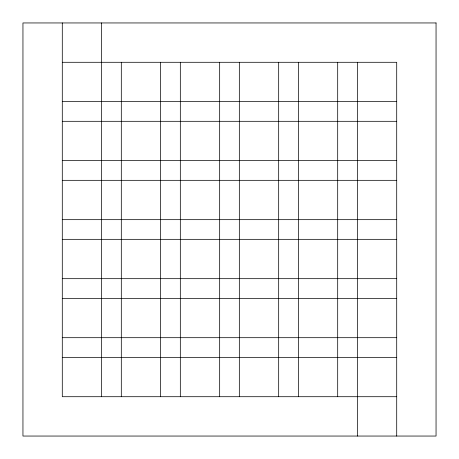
<?xml version="1.0" encoding="UTF-8"?>
<svg xmlns="http://www.w3.org/2000/svg" width="459" height="459" viewBox="0 0 459 459"><rect width="100%" height="100%" fill="white"/><g stroke="black" fill="none" stroke-linecap="round" stroke-linejoin="round"><path stroke-width="0.69" d="M62.292 62.292L396.708 62.292L396.708 436.05M62.292 101.634L396.708 101.634M62.292 121.308L396.708 121.308M62.292 160.65L396.708 160.65M62.292 180.324L396.708 180.324M62.292 219.666L396.708 219.666M62.292 239.334L396.708 239.334M62.292 278.676L396.708 278.676M62.292 298.35L396.708 298.35M62.292 337.692L396.708 337.692M62.292 357.366L396.708 357.366M396.708 396.708L62.292 396.708L62.292 22.95M357.366 62.292L357.366 436.05M337.692 62.292L337.692 396.708M298.35 62.292L298.35 396.708M278.676 62.292L278.676 396.708M239.334 62.292L239.334 396.708M219.666 62.292L219.666 396.708M180.324 62.292L180.324 396.708M160.65 62.292L160.65 396.708M121.308 62.292L121.308 396.708M101.634 22.95L101.634 396.708M436.05 22.95L22.95 22.95L22.95 436.05L436.05 436.05L436.05 22.95"/></g></svg>
